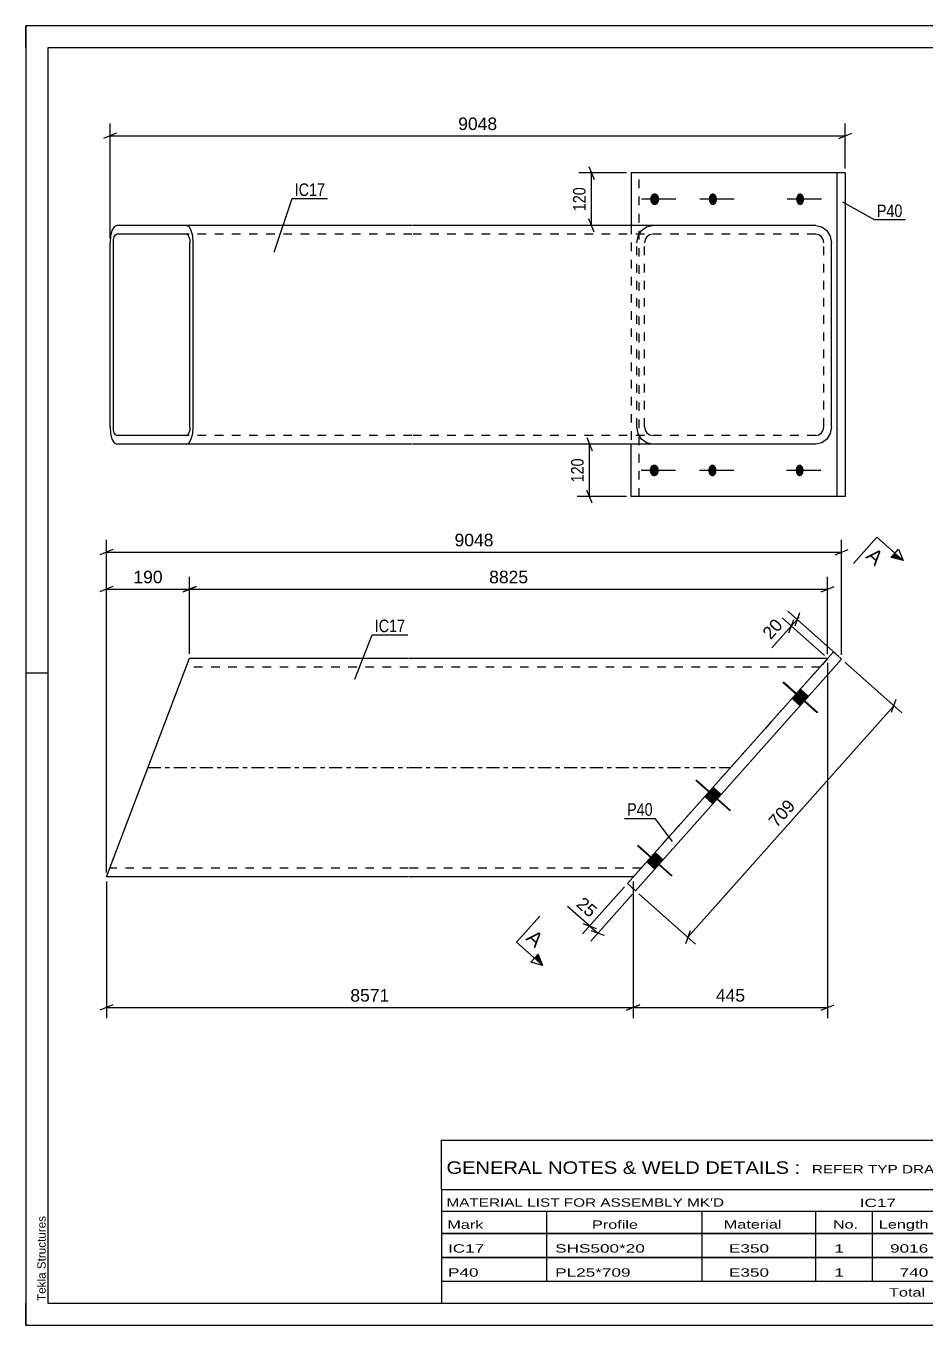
# Model space of a CAD drawing. Header units: millimetres. Extents: x 0 to 420, y 0 to 297.
# Drawn here: x 0 to 205.8, y 0 to 297 of the extents above; entities that cross this region are included whole.
import ezdxf

# ---------------------------------------------------------------- set-up
doc = ezdxf.new("R2010")
doc.units = ezdxf.units.MM
doc.linetypes.add('DXK_LINE_DOT2', pattern=[3.9198, 1.9599, -1.9599])
doc.linetypes.add('DXK_LINE_DOT3', pattern=[5.9187, 2.979, -0.9799, 0.9799, -0.9799])
doc.styles.add('Arial', font='ARIAL.TTF', dxfattribs={"height": 0.2})
doc.styles.add('Arial Narrow', font='ARIALN.TTF', dxfattribs={"height": 0.2})

# ---------------------------------------------------------------- blocks, each defined once
blk = doc.blocks.new('Unknown-762327961-1129')
at = {"color": 5, "linetype": 'Continuous'}
for p, q in [((420, 297), (0, 297)), ((0, 297), (0, 0)), ((0, 292), (0, 297)), ((415, 292), (5, 292)), ((5, 292), (5, 5)), ((5, 149), (0, 149)), ((0, 0), (0, 5)), ((5, 5), (415, 5)), ((0, 0), (420, 0))]:
    blk.add_line(p, q, dxfattribs=at)
at = {"color": 174, "linetype": 'Continuous', "style": 'Arial'}
blk.add_text('Tekla Structures', height=1.9102, rotation=90, dxfattribs=at).set_placement((4.5, 5.5))
blk = doc.blocks.new('Part-762327961-1773 - 1767')
at = {"color": 2, "linetype": 'Continuous'}
for p, q in [((184.64, 153.9), (137.51, 100.95)), ((139.37, 99.28), (186.51, 152.24)), ((186.51, 152.24), (184.64, 153.9)), ((137.51, 100.95), (139.37, 99.28))]:
    blk.add_line(p, q, dxfattribs=at)
blk = doc.blocks.new('Part-762327961-1778 - 1767')
at = {"color": 2, "linetype": 'Continuous'}
for p, q in [((18.38, 102.44), (37.41, 152.44)), ((37.41, 152.44), (87.41, 152.44)), ((87.51, 152.44), (183.34, 152.44)), ((87.41, 102.44), (18.38, 102.44)), ((138.84, 102.44), (87.51, 102.44))]:
    blk.add_line(p, q, dxfattribs=at)
at = {"color": 7, "linetype": 'DXK_LINE_DOT2'}
for p, q in [((183.34, 152.44), (138.84, 102.44)), ((87.41, 150.44), (36.64, 150.44)), ((181.56, 150.44), (87.51, 150.44)), ((87.41, 104.44), (19.14, 104.44)), ((140.62, 104.44), (87.51, 104.44))]:
    blk.add_line(p, q, dxfattribs=at)
at = {"color": 7, "linetype": 'DXK_LINE_DOT3'}
for p, q in [((27.89, 127.44), (87.41, 127.44)), ((87.51, 127.44), (161.09, 127.44))]:
    blk.add_line(p, q, dxfattribs=at)
blk = doc.blocks.new('Bolt-762327961-1779 - 1767')
at = {"linetype": 'Continuous'}
for points in [[(177.07, 145.39), (175.27, 143.38), (177.14, 141.72), (178.94, 143.73)], [(157.12, 122.99), (155.33, 120.97), (157.19, 119.31), (158.99, 121.32)], [(143.83, 108.05), (142.03, 106.03), (143.9, 104.37), (145.69, 106.38)]]:
    blk.add_hatch(color=1, dxfattribs=at).paths.add_polyline_path(points)
at = {"color": 1, "linetype": 'Continuous'}
for p, q in [((181.03, 140.06), (173.18, 147.05)), ((177.14, 141.72), (175.27, 143.38)), ((178.94, 143.73), (177.07, 145.39)), ((161.08, 117.66), (153.24, 124.64)), ((158.99, 121.32), (157.12, 122.99)), ((157.19, 119.31), (155.33, 120.97)), ((147.78, 102.72), (139.94, 109.7)), ((145.69, 106.38), (143.83, 108.05)), ((143.9, 104.37), (142.03, 106.03))]:
    blk.add_line(p, q, dxfattribs=at)
blk = doc.blocks.new('Bolt-762327961-1780 - 1767')
at = {"linetype": 'Continuous'}
for points in [[(176.97, 145.28), (175.17, 143.26), (177.04, 141.6), (178.83, 143.62)], [(157.02, 122.87), (155.22, 120.85), (157.09, 119.19), (158.89, 121.21)], [(143.72, 107.93), (141.93, 105.91), (143.79, 104.25), (145.59, 106.27)]]:
    blk.add_hatch(color=1, dxfattribs=at).paths.add_polyline_path(points)
at = {"color": 1, "linetype": 'Continuous'}
for p, q in [((180.92, 139.95), (173.08, 146.93)), ((177.04, 141.6), (175.17, 143.26)), ((178.83, 143.62), (176.97, 145.28)), ((160.98, 117.54), (153.13, 124.52)), ((158.89, 121.21), (157.02, 122.87)), ((157.09, 119.19), (155.22, 120.85)), ((147.68, 102.6), (139.84, 109.58)), ((145.59, 106.27), (143.72, 107.93)), ((143.79, 104.25), (141.93, 105.91))]:
    blk.add_line(p, q, dxfattribs=at)
blk = doc.blocks.new('Part-762327961-1738 - 1732')
at = {"color": 2, "linetype": 'Continuous'}
for p, q in [((138.35, 263.39), (138.35, 251.39)), ((185.48, 263.39), (138.35, 263.39)), ((187.35, 263.39), (185.48, 263.39)), ((185.48, 189.39), (185.48, 263.39)), ((187.35, 263.39), (187.35, 189.39)), ((138.35, 189.39), (138.35, 201.39)), ((187.35, 189.39), (138.35, 189.39))]:
    blk.add_line(p, q, dxfattribs=at)
at = {"color": 7, "linetype": 'DXK_LINE_DOT2'}
for p, q in [((140.21, 189.39), (140.21, 263.39)), ((138.35, 251.39), (138.35, 201.39))]:
    blk.add_line(p, q, dxfattribs=at)
blk = doc.blocks.new('Part-762327961-1743 - 1732')
at = {"color": 2, "linetype": 'Continuous'}
for p, q in [((19.66, 250.22), (19.33, 248.92)), ((20.16, 251.09), (19.66, 250.22)), ((20.74, 251.39), (20.16, 251.09)), ((88.25, 251.39), (20.74, 251.39)), ((37.31, 251.09), (36.72, 251.39)), ((37.8, 250.22), (37.31, 251.09)), ((38.13, 248.92), (37.8, 250.22)), ((180.62, 251.39), (88.35, 251.39)), ((180.62, 251.39), (181.98, 251.09)), ((181.98, 251.09), (183.14, 250.22)), ((183.14, 250.22), (183.91, 248.92)), ((19.33, 248.92), (19.22, 247.39)), ((19.22, 205.39), (19.22, 247.39)), ((19.98, 247.39), (20.04, 248.16)), ((19.98, 205.39), (19.98, 247.39)), ((20.04, 248.16), (20.2, 248.8)), ((20.2, 248.8), (20.45, 249.24)), ((20.45, 249.24), (20.74, 249.39)), ((36.72, 249.39), (20.74, 249.39)), ((36.72, 249.39), (37.01, 249.24)), ((37.01, 249.24), (37.26, 248.8)), ((37.26, 248.8), (37.43, 248.16)), ((37.43, 248.16), (37.48, 247.39)), ((37.48, 205.39), (37.48, 247.39)), ((38.25, 247.39), (38.13, 248.92)), ((38.25, 205.39), (38.25, 247.39)), ((183.91, 248.92), (184.18, 247.39)), ((184.18, 205.39), (184.18, 247.39)), ((19.22, 205.39), (19.33, 203.86)), ((20.04, 204.62), (19.98, 205.39)), ((37.48, 205.39), (37.43, 204.62)), ((38.13, 203.86), (38.25, 205.39)), ((184.18, 205.39), (183.91, 203.86)), ((19.33, 203.86), (19.66, 202.56)), ((19.66, 202.56), (20.16, 201.69)), ((20.2, 203.98), (20.04, 204.62)), ((20.45, 203.54), (20.2, 203.98)), ((20.74, 203.39), (20.45, 203.54)), ((36.72, 203.39), (20.74, 203.39)), ((37.01, 203.54), (36.72, 203.39)), ((37.26, 203.98), (37.01, 203.54)), ((37.43, 204.62), (37.26, 203.98)), ((37.31, 201.69), (37.8, 202.56)), ((37.8, 202.56), (38.13, 203.86)), ((183.14, 202.56), (181.98, 201.69)), ((183.91, 203.86), (183.14, 202.56)), ((20.16, 201.69), (20.74, 201.39)), ((88.25, 201.39), (20.74, 201.39)), ((36.72, 201.39), (37.31, 201.69)), ((180.62, 201.39), (88.35, 201.39)), ((181.98, 201.69), (180.62, 201.39))]:
    blk.add_line(p, q, dxfattribs=at)
at = {"color": 7, "linetype": 'DXK_LINE_DOT2'}
for p, q in [((139.95, 248.92), (140.72, 250.22)), ((140.72, 250.22), (141.87, 251.09)), ((141.87, 251.09), (143.24, 251.39)), ((88.25, 249.39), (36.72, 249.39)), ((180.62, 249.39), (88.35, 249.39)), ((139.68, 247.39), (139.95, 248.92)), ((139.68, 205.39), (139.68, 247.39)), ((141.59, 248.16), (141.46, 247.39)), ((141.46, 205.39), (141.46, 247.39)), ((141.98, 248.8), (141.59, 248.16)), ((142.55, 249.24), (141.98, 248.8)), ((143.24, 249.39), (142.55, 249.24)), ((181.3, 249.24), (180.62, 249.39)), ((181.88, 248.8), (181.3, 249.24)), ((182.26, 248.16), (181.88, 248.8)), ((182.4, 247.39), (182.26, 248.16)), ((182.4, 205.39), (182.4, 247.39)), ((139.95, 203.86), (139.68, 205.39)), ((141.46, 205.39), (141.59, 204.62)), ((182.26, 204.62), (182.4, 205.39)), ((88.25, 203.39), (36.72, 203.39)), ((180.62, 203.39), (88.35, 203.39)), ((140.72, 202.56), (139.95, 203.86)), ((141.87, 201.69), (140.72, 202.56)), ((141.59, 204.62), (141.98, 203.98)), ((141.98, 203.98), (142.55, 203.54)), ((142.55, 203.54), (143.24, 203.39)), ((180.62, 203.39), (181.3, 203.54)), ((181.3, 203.54), (181.88, 203.98)), ((181.88, 203.98), (182.26, 204.62)), ((143.24, 201.39), (141.87, 201.69))]:
    blk.add_line(p, q, dxfattribs=at)
blk = doc.blocks.new('Bolt-762327961-1744 - 1732')
at = {"linetype": 'Continuous'}
for points in [[(144.8, 257.39), (144.78, 257.11), (144.71, 256.84), (144.61, 256.6), (144.46, 256.39), (144.29, 256.22), (144.09, 256.11), (143.88, 256.05), (143.66, 256.05), (143.45, 256.11), (143.25, 256.22), (143.07, 256.39), (142.93, 256.6), (142.82, 256.84), (142.75, 257.11), (142.73, 257.39), (142.75, 257.67), (142.82, 257.94), (142.93, 258.18), (143.07, 258.39), (143.25, 258.56), (143.45, 258.67), (143.66, 258.73), (143.88, 258.73), (144.09, 258.67), (144.29, 258.56), (144.46, 258.39), (144.61, 258.18), (144.71, 257.94), (144.78, 257.67)], [(158, 257.39), (157.98, 257.11), (157.92, 256.84), (157.82, 256.6), (157.69, 256.39), (157.53, 256.22), (157.35, 256.11), (157.16, 256.05), (156.97, 256.05), (156.77, 256.11), (156.6, 256.22), (156.44, 256.39), (156.31, 256.6), (156.21, 256.84), (156.15, 257.11), (156.13, 257.39), (156.15, 257.67), (156.21, 257.94), (156.31, 258.18), (156.44, 258.39), (156.6, 258.56), (156.77, 258.67), (156.97, 258.73), (157.16, 258.73), (157.35, 258.67), (157.53, 258.56), (157.69, 258.39), (157.82, 258.18), (157.92, 257.94), (157.98, 257.67)], [(177.91, 257.39), (177.89, 257.11), (177.83, 256.84), (177.74, 256.6), (177.61, 256.39), (177.46, 256.22), (177.29, 256.11), (177.1, 256.05), (176.92, 256.05), (176.73, 256.11), (176.56, 256.22), (176.41, 256.39), (176.28, 256.6), (176.19, 256.84), (176.13, 257.11), (176.11, 257.39), (176.13, 257.67), (176.19, 257.94), (176.28, 258.18), (176.41, 258.39), (176.56, 258.56), (176.73, 258.67), (176.92, 258.73), (177.1, 258.73), (177.29, 258.67), (177.46, 258.56), (177.61, 258.39), (177.74, 258.18), (177.83, 257.94), (177.89, 257.67)]]:
    blk.add_hatch(color=1, dxfattribs=at).paths.add_polyline_path(points)
at = {"color": 1, "linetype": 'Continuous'}
for p, q in [((148.62, 257.39), (140.78, 257.39)), ((161.92, 257.39), (154.08, 257.39)), ((181.87, 257.39), (174.02, 257.39))]:
    blk.add_line(p, q, dxfattribs=at)
blk = doc.blocks.new('Bolt-762327961-1745 - 1732')
at = {"linetype": 'Continuous'}
for points in [[(144.7, 195.39), (144.68, 195.11), (144.61, 194.84), (144.5, 194.6), (144.36, 194.39), (144.18, 194.22), (143.99, 194.11), (143.77, 194.05), (143.56, 194.05), (143.34, 194.11), (143.15, 194.22), (142.97, 194.39), (142.83, 194.6), (142.72, 194.84), (142.65, 195.11), (142.63, 195.39), (142.65, 195.67), (142.72, 195.94), (142.83, 196.18), (142.97, 196.39), (143.15, 196.56), (143.34, 196.67), (143.56, 196.73), (143.77, 196.73), (143.99, 196.67), (144.18, 196.56), (144.36, 196.39), (144.5, 196.18), (144.61, 195.94), (144.68, 195.67)], [(157.9, 195.39), (157.88, 195.11), (157.82, 194.84), (157.72, 194.6), (157.59, 194.39), (157.43, 194.22), (157.25, 194.11), (157.06, 194.05), (156.86, 194.05), (156.67, 194.11), (156.49, 194.22), (156.33, 194.39), (156.2, 194.6), (156.1, 194.84), (156.04, 195.11), (156.02, 195.39), (156.04, 195.67), (156.1, 195.94), (156.2, 196.18), (156.33, 196.39), (156.49, 196.56), (156.67, 196.67), (156.86, 196.73), (157.06, 196.73), (157.25, 196.67), (157.43, 196.56), (157.59, 196.39), (157.72, 196.18), (157.82, 195.94), (157.88, 195.67)], [(177.81, 195.39), (177.79, 195.11), (177.73, 194.84), (177.63, 194.6), (177.51, 194.39), (177.36, 194.22), (177.19, 194.11), (177, 194.05), (176.81, 194.05), (176.63, 194.11), (176.46, 194.22), (176.31, 194.39), (176.18, 194.6), (176.09, 194.84), (176.03, 195.11), (176.01, 195.39), (176.03, 195.67), (176.09, 195.94), (176.18, 196.18), (176.31, 196.39), (176.46, 196.56), (176.63, 196.67), (176.81, 196.73), (177, 196.73), (177.19, 196.67), (177.36, 196.56), (177.51, 196.39), (177.63, 196.18), (177.73, 195.94), (177.79, 195.67)]]:
    blk.add_hatch(color=1, dxfattribs=at).paths.add_polyline_path(points)
at = {"color": 1, "linetype": 'Continuous'}
for p, q in [((148.52, 195.39), (140.68, 195.39)), ((161.82, 195.39), (153.97, 195.39)), ((181.76, 195.39), (173.92, 195.39))]:
    blk.add_line(p, q, dxfattribs=at)
blk = doc.blocks.new('StraightDimension-762327961-2943 - 1767')
at = {"color": 7, "linetype": 'Continuous'}
for p, q in [((183.31, 151.41), (183.31, 70.18)), ((138.84, 101.44), (138.84, 70.18)), ((140.34, 73.18), (137.34, 71.98)), ((138.84, 72.58), (183.31, 72.58)), ((181.81, 71.98), (184.81, 73.18))]:
    blk.add_line(p, q, dxfattribs=at)
at = {"color": 0}
blk.add_wipeout([(165.01, 73.33), (165.01, 77.53), (157.14, 77.53), (157.14, 73.33)], dxfattribs=at)
at = {"color": 3, "style": 'Arial'}
blk.add_text('445', height=2.865, dxfattribs=at).set_placement((157.74, 73.93))
blk = doc.blocks.new('StraightDimension-762327961-1790 - 1767')
at = {"color": 7, "linetype": 'Continuous'}
for p, q in [((136.84, 100.2), (127.27, 89.45)), ((138.71, 98.54), (129.14, 87.79)), ((127.35, 91.79), (130.39, 90.69)), ((128.87, 91.24), (130.73, 89.58)), ((132.25, 89.03), (129.22, 90.13))]:
    blk.add_line(p, q, dxfattribs=at)
at = {"color": 0}
blk.add_wipeout([(128.97, 92.15), (131.77, 95.29), (127.55, 99.04), (124.76, 95.91)], dxfattribs=at)
at = {"color": 7, "linetype": 'Continuous'}
blk.add_line((128.87, 91.24), (123.86, 95.69), dxfattribs=at)
blk.add_line((128.87, 91.24), (123.86, 95.69), dxfattribs=at)
at = {"color": 3, "style": 'Arial'}
blk.add_text('25', height=2.865, rotation=-41.6712, dxfattribs=at).set_placement((125.6, 95.96))
blk = doc.blocks.new('StraightDimension-762327961-1930 - 1767')
at = {"color": 7, "linetype": 'Continuous'}
for p, q in [((182.56, 153.07), (172.87, 161.7)), ((185.76, 152.9), (174.2, 163.2)), ((174.45, 158.29), (175.55, 161.33)), ((175, 159.81), (176.33, 161.3)), ((176.88, 162.82), (175.78, 159.78)), ((176.33, 161.3), (176.81, 161.84))]:
    blk.add_line(p, q, dxfattribs=at)
at = {"color": 0}
blk.add_wipeout([(174.09, 159.91), (170.95, 162.71), (167.2, 158.49), (170.33, 155.7)], dxfattribs=at)
at = {"color": 7, "linetype": 'Continuous'}
blk.add_line((175, 159.81), (170.54, 154.81), dxfattribs=at)
blk.add_line((175, 159.81), (170.54, 154.81), dxfattribs=at)
at = {"color": 3, "style": 'Arial'}
blk.add_text('20', height=2.865, rotation=48.329, dxfattribs=at).set_placement((170.28, 156.54))
blk = doc.blocks.new('StraightDimension-762327961-2516 - 1767')
at = {"color": 7, "linetype": 'Continuous'}
for p, q in [((187.25, 151.58), (200.26, 140)), ((197.91, 140.08), (199.01, 143.12)), ((151.33, 88.64), (198.46, 141.6)), ((140.12, 98.62), (153.12, 87.05)), ((151.88, 90.16), (150.78, 87.12))]:
    blk.add_line(p, q, dxfattribs=at)
at = {"color": 0}
blk.add_wipeout([(176.95, 118.56), (173.81, 121.35), (168.58, 115.47), (171.72, 112.68)], dxfattribs=at)
at = {"color": 3, "style": 'Arial'}
blk.add_text('709', height=2.865, rotation=48.329, dxfattribs=at).set_placement((171.67, 113.53))
blk = doc.blocks.new('StraightDimension-762327961-2911 - 1767')
at = {"color": 7, "linetype": 'Continuous'}
for p, q in [((37.41, 153.44), (37.41, 171.09)), ((183.31, 153.41), (183.31, 171.09)), ((38.91, 168.84), (35.91, 167.64)), ((37.41, 168.24), (183.31, 168.24)), ((181.81, 167.64), (184.81, 168.84))]:
    blk.add_line(p, q, dxfattribs=at)
at = {"color": 0}
blk.add_wipeout([(115.41, 168.99), (115.41, 173.19), (105.31, 173.19), (105.31, 168.99)], dxfattribs=at)
at = {"color": 3, "style": 'Arial'}
blk.add_text('8825', height=2.865, dxfattribs=at).set_placement((105.91, 169.59))
blk = doc.blocks.new('StraightDimension-762327961-2912 - 1767')
at = {"color": 7, "linetype": 'Continuous'}
for p, q in [((18.38, 103.44), (18.38, 171.09)), ((37.41, 153.44), (37.41, 171.09)), ((19.88, 168.84), (16.88, 167.64)), ((18.38, 168.24), (37.41, 168.24)), ((35.91, 167.64), (38.91, 168.84))]:
    blk.add_line(p, q, dxfattribs=at)
at = {"color": 0}
blk.add_wipeout([(31.83, 168.99), (31.83, 173.19), (23.96, 173.19), (23.96, 168.99)], dxfattribs=at)
at = {"color": 3, "style": 'Arial'}
blk.add_text('190', height=2.865, dxfattribs=at).set_placement((24.56, 169.59))
blk = doc.blocks.new('StraightDimension-762327961-2932 - 1767')
at = {"color": 7, "linetype": 'Continuous'}
for p, q in [((18.38, 103.44), (18.38, 179.54)), ((186.51, 153.24), (186.51, 179.54)), ((19.88, 177.29), (16.88, 176.09)), ((18.38, 176.69), (186.51, 176.69)), ((185.01, 176.09), (188.01, 177.29))]:
    blk.add_line(p, q, dxfattribs=at)
at = {"color": 0}
blk.add_wipeout([(107.49, 177.44), (107.49, 181.64), (97.39, 181.64), (97.39, 177.44)], dxfattribs=at)
at = {"color": 3, "style": 'Arial'}
blk.add_text('9048', height=2.865, dxfattribs=at).set_placement((97.99, 178.04))
blk = doc.blocks.new('StraightDimension-762327961-2944 - 1767')
at = {"color": 7, "linetype": 'Continuous'}
for p, q in [((18.38, 101.44), (18.38, 70.18)), ((138.84, 101.44), (138.84, 70.18)), ((19.88, 73.18), (16.88, 71.98)), ((18.38, 72.58), (138.84, 72.58)), ((137.34, 71.98), (140.34, 73.18))]:
    blk.add_line(p, q, dxfattribs=at)
at = {"color": 0}
blk.add_wipeout([(83.65, 73.33), (83.65, 77.53), (73.56, 77.53), (73.56, 73.33)], dxfattribs=at)
at = {"color": 3, "style": 'Arial'}
blk.add_text('8571', height=2.865, dxfattribs=at).set_placement((74.16, 73.93))
blk = doc.blocks.new('StraightDimension-762327961-2482 - 1732')
at = {"color": 7, "linetype": 'Continuous'}
for p, q in [((19.22, 248.39), (19.22, 274.71)), ((187.35, 264.39), (187.35, 274.71)), ((20.72, 272.46), (17.72, 271.26)), ((19.22, 271.86), (187.35, 271.86)), ((185.85, 271.26), (188.85, 272.46))]:
    blk.add_line(p, q, dxfattribs=at)
at = {"color": 0}
blk.add_wipeout([(108.33, 272.61), (108.33, 276.81), (98.23, 276.81), (98.23, 272.61)], dxfattribs=at)
at = {"color": 3, "style": 'Arial'}
blk.add_text('9048', height=2.865, dxfattribs=at).set_placement((98.83, 273.21))
blk = doc.blocks.new('StraightDimension-762327961-1748 - 1732')
at = {"color": 7, "linetype": 'Continuous'}
for p, q in [((128.25, 202.89), (129.45, 199.89)), ((137.35, 201.39), (126, 201.39)), ((128.85, 189.39), (128.85, 201.39)), ((129.45, 187.89), (128.25, 190.89)), ((137.35, 189.39), (126, 189.39))]:
    blk.add_line(p, q, dxfattribs=at)
at = {"color": 0}
blk.add_wipeout([(128.1, 198.73), (123.9, 198.73), (123.9, 192.05), (128.1, 192.05)], dxfattribs=at)
at = {"color": 3, "style": 'Arial Narrow'}
blk.add_text('120', height=2.863, rotation=90.0002, dxfattribs=at).set_placement((127.5, 192.65))
blk = doc.blocks.new('StraightDimension-762327961-1753 - 1732')
at = {"color": 7, "linetype": 'Continuous'}
for p, q in [((128.7, 264.89), (129.9, 261.89)), ((137.35, 263.39), (126.45, 263.39)), ((129.3, 251.39), (129.3, 263.39)), ((129.9, 249.89), (128.7, 252.89)), ((137.35, 251.39), (126.45, 251.39))]:
    blk.add_line(p, q, dxfattribs=at)
at = {"color": 0}
blk.add_wipeout([(128.55, 260.73), (124.35, 260.73), (124.35, 254.05), (128.55, 254.05)], dxfattribs=at)
at = {"color": 3, "style": 'Arial Narrow'}
blk.add_text('120', height=2.863, rotation=90.0002, dxfattribs=at).set_placement((127.95, 254.65))
blk = doc.blocks.new('Unknown-762327961-4023')
at = {"color": 7, "linetype": 'Continuous'}
for p, q in [((95, 42.25), (255, 42.25)), ((95, 31), (95, 42.25)), ((255, 42.25), (255, 31)), ((95, 31), (255, 31)), ((95, 31), (95, 26)), ((255, 31), (255, 26)), ((95, 26), (255, 26)), ((95, 26), (95, 21)), ((119, 26), (119, 21)), ((154.5, 26), (154.5, 21)), ((180.5, 26), (180.5, 21)), ((193.5, 26), (193.5, 21)), ((211, 26), (211, 21)), ((233, 26), (233, 21)), ((255, 26), (255, 21)), ((95, 21), (255, 21)), ((95, 20.95), (95, 15.55)), ((95, 20.95), (255, 20.95)), ((119, 21), (119, 15.5)), ((154.5, 21), (154.5, 15.5)), ((180.5, 21), (180.5, 15.5)), ((193.5, 21), (193.5, 15.5)), ((211, 21), (211, 15.5)), ((233, 21), (233, 15.5)), ((255, 20.95), (255, 15.55)), ((95, 15.55), (255, 15.55)), ((95, 15.45), (95, 10.05)), ((95, 15.45), (255, 15.45)), ((119, 15.5), (119, 10)), ((154.5, 15.5), (154.5, 10)), ((180.5, 15.5), (180.5, 10)), ((193.5, 15.5), (193.5, 10)), ((211, 15.5), (211, 10)), ((233, 15.5), (233, 10)), ((255, 15.45), (255, 10.05)), ((95, 10.05), (255, 10.05)), ((95, 10), (255, 10)), ((95, 10), (95, 5)), ((211, 10), (211, 5)), ((233, 10), (233, 5)), ((255, 10), (255, 5)), ((95, 5), (255, 5))]:
    blk.add_line(p, q, dxfattribs=at)
at = {"color": 7, "style": 'Arial Narrow'}
for s, height, width, p in [('GENERAL NOTES & WELD DETAILS :', 2.8633, 1.4, (96.15, 34.56)), ('REFER TYP DRAWING TYP-01', 1.9089, 1.6, (179.7, 34.66)), ("MATERIAL LIST FOR ASSEMBLY MK'D", 1.9089, 1.6, (96.15, 27.06)), ('IC17', 1.909, 1.794707, (190.65, 26.97)), ('1', 1.91, 1.794707, (217.08, 27.06)), ('No. Required', 1.9089, 1.6, (226.41, 27.06)), ('Mark', 1.909, 1.7, (96.34, 22)), ('Profile', 1.909, 1.7, (129.41, 22)), ('Material', 1.909, 1.7, (159.54, 22.06)), ('No.', 1.909, 1.7, (184.5, 22.06)), ('Length', 1.909, 1.7, (195, 22.06)), ('Area', 1.909, 1.7, (217.5, 22.06)), ('Weight', 1.909, 1.7, (237, 22.06))]:
    blk.add_text(s, height=height, dxfattribs=dict(at, width=width)).set_placement(p)
at = {"color": 7, "linetype": 'Continuous', "style": 'Arial Narrow'}
for s, height, width, p in [('IC17', 1.909, 1.794707, (96.5, 16.56)), ('SHS500*20', 1.909, 1.794707, (121, 16.56)), ('E350', 1.909, 1.794707, (160.74, 16.56)), ('1', 1.91, 1.794707, (184.86, 16.56)), ('9016', 1.909, 1.794707, (197.58, 16.56)), ('17.4', 1.909, 1.794707, (219.13, 16.56)), ('2622.0', 1.909, 1.794707, (235.77, 16.56)), ('P40', 1.909, 1.794707, (96.5, 11.06)), ('PL25*709', 1.909, 1.794707, (121, 11.06)), ('E350', 1.909, 1.794707, (160.74, 11.06)), ('1', 1.91, 1.794707, (184.86, 11.06)), ('740', 1.909, 1.794707, (199.77, 11.06)), ('1.1', 1.909, 1.794707, (221.32, 11.06)), ('103.0', 1.909, 1.794707, (237.96, 11.06)), ('Total', 1.909, 1.7, (197.33, 6.5)), ('18.6', 1.909, 1.794707, (218.64, 6.5)), ('2724.9', 1.909, 1.794707, (235.77, 6.5))]:
    blk.add_text(s, height=height, dxfattribs=dict(at, width=width)).set_placement(p)
blk = doc.blocks.new('Mark-762327961-1769 - 1767')
at = {"color": 0}
blk.add_wipeout([(143.3, 116.44), (143.3, 119.44), (137.45, 119.44), (137.45, 116.44)], dxfattribs=at)
blk.add_wipeout([(143.3, 116.44), (143.3, 119.44), (137.45, 119.44), (137.45, 116.44)], dxfattribs=at)
at = {"color": 30, "linetype": 'Continuous'}
for p in [(136.85, 115.84), (147.84, 110.58)]:
    blk.add_line(p, (143.9, 115.84), dxfattribs=at)
at = {"color": 3, "style": 'Arial Narrow'}
blk.add_text('P40', height=2.863, dxfattribs=at).set_placement((137.45, 116.44))
blk = doc.blocks.new('Mark-762327961-1774 - 1767')
at = {"color": 0}
blk.add_wipeout([(86.7, 158.41), (86.7, 161.41), (79.75, 161.41), (79.75, 158.41)], dxfattribs=at)
blk.add_wipeout([(86.7, 158.41), (86.7, 161.41), (79.75, 161.41), (79.75, 158.41)], dxfattribs=at)
at = {"color": 30, "linetype": 'Continuous'}
for p, q in [((75.16, 147.63), (79.15, 157.81)), ((79.15, 157.81), (87.3, 157.81))]:
    blk.add_line(p, q, dxfattribs=at)
at = {"color": 3, "style": 'Arial Narrow'}
blk.add_text('IC17', height=2.863, dxfattribs=at).set_placement((79.75, 158.41))
blk = doc.blocks.new('SectionMark-762327961-3519 - 1767')
at = {"color": 6, "linetype": 'Continuous'}
for p, q in [((199.51, 177.38), (200.55, 174.78)), ((118.16, 82.22), (115.46, 82.95))]:
    blk.add_line(p, q, dxfattribs=at)
at = {"color": 0, "linetype": 'Continuous'}
for points in [[(194.15, 173.45), (196.48, 176.06), (194.15, 178.13), (191.83, 175.51)], [(116.42, 86.11), (118.74, 88.73), (116.42, 90.8), (114.09, 88.18)]]:
    blk.add_wipeout(points, dxfattribs=at)
at = {"linetype": 'Continuous'}
for points in [[(197.85, 175.51), (198.68, 176.44), (200.55, 174.78)], [(116.29, 83.88), (117.12, 84.82), (118.16, 82.22)]]:
    blk.add_hatch(color=6, dxfattribs=at).paths.add_polyline_path(points)
at = {"color": 6, "linetype": 'Continuous'}
for p, q in [((194.57, 180.1), (189.25, 174.12)), ((194.57, 180.1), (200.55, 174.78)), ((197.85, 175.51), (199.51, 177.38)), ((200.55, 174.78), (197.85, 175.51)), ((112.18, 87.54), (117.5, 93.51)), ((112.18, 87.54), (118.16, 82.22)), ((117.12, 84.82), (115.46, 82.95)), ((118.16, 82.22), (117.12, 84.82))]:
    blk.add_line(p, q, dxfattribs=at)
at = {"color": 3, "linetype": 'Continuous', "style": 'Arial'}
for p in [(191.83, 175.51), (114.09, 88.18)]:
    blk.add_text('A', height=3.34, rotation=-41.6712, dxfattribs=at).set_placement(p)
blk = doc.blocks.new('Mark-762327961-1734 - 1732')
at = {"color": 0}
blk.add_wipeout([(200.41, 253.32), (200.41, 256.32), (194.56, 256.32), (194.56, 253.32)], dxfattribs=at)
blk.add_wipeout([(200.41, 253.32), (200.41, 256.32), (194.56, 256.32), (194.56, 253.32)], dxfattribs=at)
at = {"color": 30, "linetype": 'Continuous'}
for p, q in [((186.74, 256.82), (193.96, 252.72)), ((193.96, 252.72), (201.01, 252.72))]:
    blk.add_line(p, q, dxfattribs=at)
at = {"color": 3, "style": 'Arial Narrow'}
blk.add_text('P40', height=2.863, dxfattribs=at).set_placement((194.56, 253.32))
blk = doc.blocks.new('Mark-762327961-1739 - 1732')
at = {"color": 0}
blk.add_wipeout([(68.38, 258.15), (68.38, 261.15), (61.44, 261.15), (61.44, 258.15)], dxfattribs=at)
blk.add_wipeout([(68.38, 258.15), (68.38, 261.15), (61.44, 261.15), (61.44, 258.15)], dxfattribs=at)
at = {"color": 30, "linetype": 'Continuous'}
for p, q in [((56.73, 245.31), (60.84, 257.55)), ((60.84, 257.55), (68.98, 257.55))]:
    blk.add_line(p, q, dxfattribs=at)
at = {"color": 3, "style": 'Arial Narrow'}
blk.add_text('IC17', height=2.863, dxfattribs=at).set_placement((61.44, 258.15))

msp = doc.modelspace()

# ---------------------------------------------------------------- block references
for name in ['Unknown-762327961-1129', 'Part-762327961-1738 - 1732', 'Bolt-762327961-1744 - 1732', 'Part-762327961-1743 - 1732', 'Bolt-762327961-1745 - 1732', 'Part-762327961-1778 - 1767', 'Part-762327961-1773 - 1767', 'Bolt-762327961-1780 - 1767', 'Bolt-762327961-1779 - 1767', 'Unknown-762327961-4023']:
    msp.add_blockref(name, (0, 0))

# ---------------------------------------------------------------- next in the draw order: block references
for name in ['StraightDimension-762327961-2482 - 1732', 'StraightDimension-762327961-1748 - 1732', 'StraightDimension-762327961-1930 - 1767', 'StraightDimension-762327961-2943 - 1767']:
    msp.add_blockref(name, (0, 0))

# ---------------------------------------------------------------- next in the draw order: block references
for name in ['StraightDimension-762327961-1753 - 1732', 'Mark-762327961-1739 - 1732', 'Mark-762327961-1734 - 1732', 'StraightDimension-762327961-2911 - 1767', 'StraightDimension-762327961-1790 - 1767']:
    msp.add_blockref(name, (0, 0))

# ---------------------------------------------------------------- next in the draw order: block references
for name in ['StraightDimension-762327961-2912 - 1767', 'StraightDimension-762327961-2516 - 1767']:
    msp.add_blockref(name, (0, 0))

# ---------------------------------------------------------------- next in the draw order: block references
for name in ['StraightDimension-762327961-2932 - 1767', 'StraightDimension-762327961-2944 - 1767']:
    msp.add_blockref(name, (0, 0))

# ---------------------------------------------------------------- next in the draw order: block references
for name in ['Mark-762327961-1774 - 1767', 'Mark-762327961-1769 - 1767']:
    msp.add_blockref(name, (0, 0))

# ---------------------------------------------------------------- next in the draw order: block references
msp.add_blockref('SectionMark-762327961-3519 - 1767', (0, 0))

doc.saveas('drawing.dxf')
